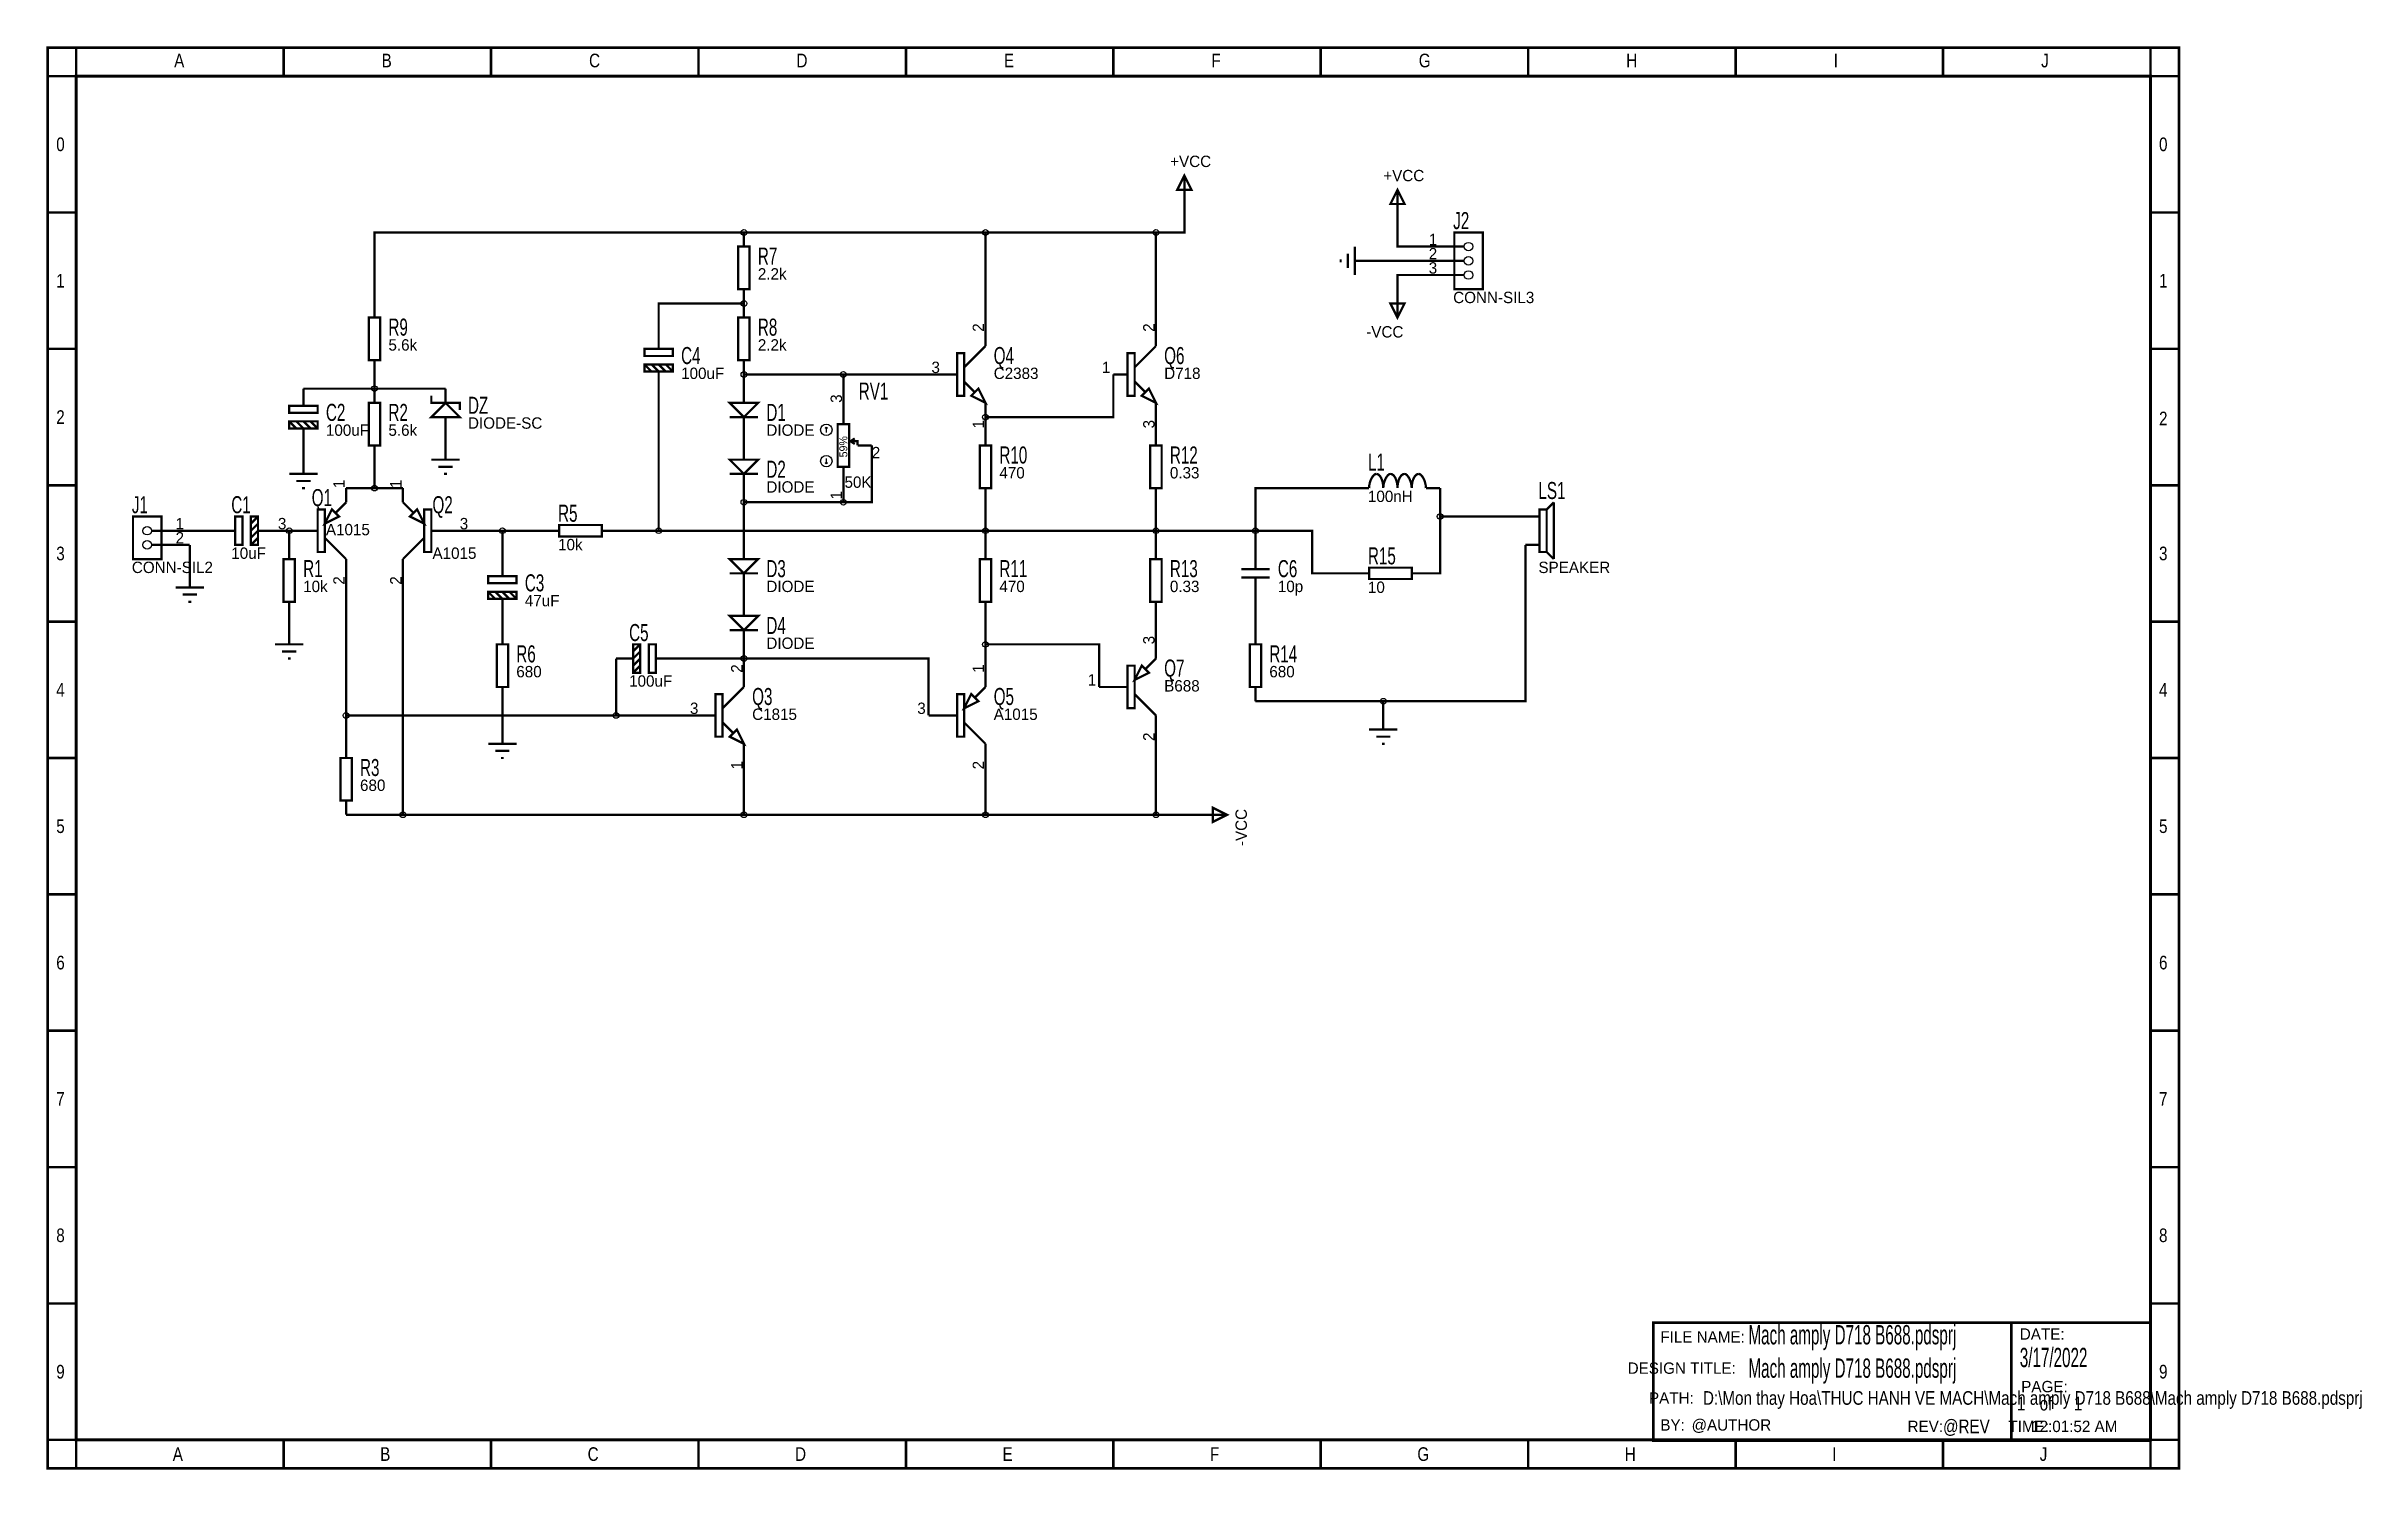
# Model space of a CAD drawing. Header units: inches. Extents: x -7.5 to 8.8, y -5 to 5.
import ezdxf

# ---------------------------------------------------------------- set-up
doc = ezdxf.new("R2010")
doc.units = ezdxf.units.IN
doc.layers.get('0').update_dxf_attribs({"linetype": 'CONTINUOUS'})
doc.layers.add('1', color=1, linetype='CONTINUOUS')

msp = doc.modelspace()

# ---------------------------------------------------------------- linework, layer by layer
for points, const_width in [([(-7.5, -5), (7.5, -5), (7.5, 5), (-7.5, 5), (-7.5, -5)], 0.02), ([(-7.3, 4.8), (-7.3, 5)], 0.018), ([(-5.84, 4.8), (-5.84, 5)], 0.018), ([(-5.84, 4.8), (-5.84, 5)], 0.018), ([(-4.38, 4.8), (-4.38, 5)], 0.018), ([(-4.38, 4.8), (-4.38, 5)], 0.018), ([(-2.92, 4.8), (-2.92, 5)], 0.018), ([(-2.92, 4.8), (-2.92, 5)], 0.018), ([(-1.46, 4.8), (-1.46, 5)], 0.018), ([(-1.46, 4.8), (-1.46, 5)], 0.018), ([(0, 4.8), (0, 5)], 0.018), ([(0, 4.8), (0, 5)], 0.018), ([(1.46, 4.8), (1.46, 5)], 0.018), ([(1.46, 4.8), (1.46, 5)], 0.018), ([(2.92, 4.8), (2.92, 5)], 0.018), ([(2.92, 4.8), (2.92, 5)], 0.018), ([(4.38, 4.8), (4.38, 5)], 0.018), ([(4.38, 4.8), (4.38, 5)], 0.018), ([(5.84, 4.8), (5.84, 5)], 0.018), ([(5.84, 4.8), (5.84, 5)], 0.018), ([(7.3, 4.8), (7.3, 5)], 0.018), ([(-7.3, 4.8), (-7.5, 4.8)], 0.018), ([(-7.3, -4.8), (7.3, -4.8), (7.3, 4.8), (-7.3, 4.8), (-7.3, -4.8)], 0.02), ([(7.5, 4.8), (7.3, 4.8)], 0.018), ([(0.45, 4), (0.5, 4.1), (0.55, 4), (0.45, 4)], 0.016), ([(0.5, 3.9), (0.5, 4.1)], 0.016), ([(1.95, 3.9), (2, 4), (2.05, 3.9), (1.95, 3.9)], 0.016), ([(2, 3.8), (2, 4)], 0.016), ([(-7.3, 3.84), (-7.5, 3.84)], 0.018), ([(-7.3, 3.84), (-7.5, 3.84)], 0.018), ([(0.5, 3.9), (0.5, 3.7), (0.3, 3.7)], 0.016), ([(2.2, 3.6), (2, 3.6), (2, 3.8)], 0.016), ([(7.5, 3.84), (7.3, 3.84)], 0.018), ([(7.5, 3.84), (7.3, 3.84)], 0.018), ([(-5.2, 3.2), (-5.2, 3.7), (-2.6, 3.7), (-2.6, 3.7)], 0.016), ([(-2.64, 3.3), (-2.56, 3.3), (-2.56, 3.6), (-2.64, 3.6), (-2.64, 3.3)], 0.016), ([(-2.6, 3.7), (-0.9, 3.7)], 0.016), ([(-2.6, 3.7), (-2.6, 3.6)], 0.016), ([(-0.9, 3), (-0.9, 3.7)], 0.016), ([(-0.9, 3.7), (0.3, 3.7)], 0.016), ([(0.3, 3), (0.3, 3.7)], 0.016), ([(1.7, 3.6), (1.7, 3.4)], 0.016), ([(2.2, 3.6), (2.4, 3.6)], 0.016), ([(2.4, 3.3), (2.6, 3.3), (2.6, 3.7), (2.4, 3.7), (2.4, 3.3)], 0.016), ([(2.47, 3.6), (2.4, 3.6)], 0.016), ([(1.6, 3.51), (1.6, 3.49)], 0.016), ([(1.65, 3.55), (1.65, 3.45)], 0.016), ([(1.8, 3.5), (1.7, 3.5)], 0.016), ([(2.2, 3.5), (1.8, 3.5)], 0.016), ([(2.2, 3.5), (2.4, 3.5)], 0.016), ([(2.47, 3.5), (2.4, 3.5)], 0.016), ([(-2.6, 3.2), (-2.6, 3.3)], 0.016), ([(2.2, 3.4), (2, 3.4), (2, 3.3)], 0.016), ([(2, 3.3), (2, 3.1)], 0.016), ([(2.2, 3.4), (2.4, 3.4)], 0.016), ([(2.47, 3.4), (2.4, 3.4)], 0.016), ([(-5.24, 2.8), (-5.16, 2.8), (-5.16, 3.1), (-5.24, 3.1), (-5.24, 2.8)], 0.016), ([(-5.2, 3.2), (-5.2, 3.1)], 0.016), ([(-3.2, 3), (-3.2, 3.2), (-2.6, 3.2)], 0.016), ([(-2.64, 2.8), (-2.56, 2.8), (-2.56, 3.1), (-2.64, 3.1), (-2.64, 2.8)], 0.016), ([(-2.6, 3.2), (-2.6, 3.2), (-2.6, 3.2)], 0.016), ([(-2.6, 3.2), (-2.6, 3.1)], 0.016), ([(2.05, 3.2), (2, 3.1), (1.95, 3.2), (2.05, 3.2)], 0.016), ([(-3.2, 3), (-3.2, 2.9)], 0.016), ([(-0.9, 3), (-0.9, 2.9)], 0.016), ([(0.3, 3), (0.3, 2.9)], 0.016), ([(-7.3, 2.88), (-7.5, 2.88)], 0.018), ([(-7.3, 2.88), (-7.5, 2.88)], 0.018), ([(-5.2, 2.7), (-5.2, 2.8)], 0.016), ([(-3.3, 2.83), (-3.1, 2.83), (-3.1, 2.88), (-3.3, 2.88), (-3.3, 2.83)], 0.016), ([(-3.3, 2.72), (-3.1, 2.72), (-3.1, 2.77), (-3.3, 2.77), (-3.3, 2.72)], 0.016), ([(-3.3, 2.77), (-3.25, 2.72)], 0.016), ([(-3.25, 2.77), (-3.2, 2.72)], 0.016), ([(-3.2, 2.88), (-3.2, 2.9)], 0.016), ([(-3.2, 2.77), (-3.15, 2.72)], 0.016), ([(-3.15, 2.77), (-3.1, 2.72)], 0.016), ([(-2.6, 2.7), (-2.6, 2.8)], 0.016), ([(-1.1, 2.55), (-1.05, 2.55), (-1.05, 2.85), (-1.1, 2.85), (-1.1, 2.55)], 0.016), ([(-1.05, 2.75), (-0.9, 2.9)], 0.016), ([(0.1, 2.55), (0.15, 2.55), (0.15, 2.85), (0.1, 2.85), (0.1, 2.55)], 0.016), ([(0.15, 2.75), (0.3, 2.9)], 0.016), ([(7.5, 2.88), (7.3, 2.88)], 0.018), ([(7.5, 2.88), (7.3, 2.88)], 0.018), ([(-5.7, 2.6), (-5.2, 2.6), (-5.2, 2.6)], 0.016), ([(-5.7, 2.6), (-5.7, 2.5)], 0.016), ([(-4.7, 2.6), (-5.2, 2.6), (-5.2, 2.7)], 0.016), ([(-5.2, 2.6), (-5.2, 2.5)], 0.016), ([(-4.7, 2.6), (-4.7, 2.5)], 0.016), ([(-3.2, 2.72), (-3.2, 2.7)], 0.016), ([(-3.2, 2.6), (-3.2, 2.7)], 0.016), ([(-3.2, 2.6), (-3.2, 1.6)], 0.016), ([(-2.6, 2.6), (-2.6, 2.7), (-2.6, 2.7)], 0.016), ([(-2.6, 2.7), (-1.9, 2.7)], 0.016), ([(-2.6, 2.6), (-2.6, 2.5)], 0.016), ([(-1.9, 2.5), (-1.9, 2.7)], 0.016), ([(-1.2, 2.7), (-1.9, 2.7)], 0.016), ([(-1.2, 2.7), (-1.1, 2.7)], 0.016), ([(-1.05, 2.65), (-0.98, 2.58)], 0.016), ([(-0.9, 2.5), (-1, 2.55), (-0.95, 2.6), (-0.9, 2.5)], 0.016), ([(0, 2.7), (0, 2.4), (-0.9, 2.4)], 0.016), ([(0, 2.7), (0.1, 2.7)], 0.016), ([(0.15, 2.65), (0.22, 2.58)], 0.016), ([(0.3, 2.5), (0.2, 2.55), (0.25, 2.6), (0.3, 2.5)], 0.016), ([(-5.8, 2.43), (-5.6, 2.43), (-5.6, 2.48), (-5.8, 2.48), (-5.8, 2.43)], 0.016), ([(-5.7, 2.48), (-5.7, 2.5)], 0.016), ([(-5.24, 2.2), (-5.16, 2.2), (-5.16, 2.5), (-5.24, 2.5), (-5.24, 2.2)], 0.016), ([(-4.8, 2.55), (-4.8, 2.5), (-4.6, 2.5), (-4.6, 2.45)], 0.016), ([(-4.8, 2.4), (-4.6, 2.4), (-4.7, 2.5), (-4.8, 2.4)], 0.016), ([(-2.5, 2.5), (-2.7, 2.5), (-2.6, 2.4), (-2.5, 2.5)], 0.016), ([(-1.9, 2.5), (-1.9, 2.4)], 0.016), ([(-0.9, 2.4), (-0.9, 2.5)], 0.016), ([(0.3, 2.4), (0.3, 2.5)], 0.016), ([(-5.8, 2.32), (-5.6, 2.32), (-5.6, 2.37), (-5.8, 2.37), (-5.8, 2.32)], 0.016), ([(-5.8, 2.37), (-5.75, 2.32)], 0.016), ([(-5.75, 2.37), (-5.7, 2.32)], 0.016), ([(-5.7, 2.37), (-5.65, 2.32)], 0.016), ([(-5.7, 2.32), (-5.7, 2.3)], 0.016), ([(-5.7, 2.2), (-5.7, 2.3)], 0.016), ([(-5.65, 2.37), (-5.6, 2.32)], 0.016), ([(-4.7, 2.3), (-4.7, 2.4)], 0.016), ([(-4.7, 2.3), (-4.7, 2.2)], 0.016), ([(-2.5, 2.4), (-2.7, 2.4)], 0.016), ([(-2.6, 2.3), (-2.6, 2.4)], 0.016), ([(-2.6, 2.3), (-2.6, 2.2)], 0.016), ([(-2.02, 2.33), (-2.03, 2.32)], 0.008), ([(-2.02, 2.33), (-2.01, 2.32)], 0.008), ([(-2.02, 2.33), (-2.02, 2.29)], 0.008), ([(-1.94, 2.05), (-1.86, 2.05), (-1.86, 2.35), (-1.94, 2.35), (-1.94, 2.05)], 0.016), ([(-1.9, 2.4), (-1.9, 2.35)], 0.016), ([(-0.9, 2.3), (-0.9, 2.4), (-0.9, 2.4)], 0.016), ([(-0.9, 2.3), (-0.9, 2.2)], 0.016), ([(0.3, 2.4), (0.3, 2.3)], 0.016), ([(0.3, 2.3), (0.3, 2.2)], 0.016), ([(-5.7, 2.2), (-5.7, 2.1)], 0.016), ([(-5.2, 2.1), (-5.2, 2.2)], 0.016), ([(-4.7, 2.2), (-4.7, 2.1)], 0.016), ([(-2.6, 2.2), (-2.6, 2.1)], 0.016), ([(-1.7, 2.2), (-1.7, 1.8), (-1.9, 1.8)], 0.016), ([(-1.85, 2.23), (-1.82, 2.25)], 0.016), ([(-1.85, 2.23), (-1.82, 2.21)], 0.016), ([(-1.85, 2.23), (-1.8, 2.23), (-1.8, 2.2)], 0.016), ([(-1.7, 2.2), (-1.8, 2.2)], 0.016), ([(-0.94, 1.9), (-0.86, 1.9), (-0.86, 2.2), (-0.94, 2.2), (-0.94, 1.9)], 0.016), ([(0.26, 1.9), (0.34, 1.9), (0.34, 2.2), (0.26, 2.2), (0.26, 1.9)], 0.016), ([(-5.8, 2), (-5.6, 2)], 0.016), ([(-5.75, 1.95), (-5.65, 1.95)], 0.016), ([(-5.7, 2.1), (-5.7, 2)], 0.016), ([(-5.2, 2.1), (-5.2, 1.9)], 0.016), ([(-4.8, 2.1), (-4.6, 2.1)], 0.016), ([(-4.75, 2.05), (-4.65, 2.05)], 0.016), ([(-4.71, 2), (-4.69, 2)], 0.016), ([(-2.5, 2.1), (-2.7, 2.1), (-2.6, 2), (-2.5, 2.1)], 0.016), ([(-2.5, 2), (-2.7, 2)], 0.016), ([(-2.6, 1.9), (-2.6, 2)], 0.016), ([(-2.02, 2.07), (-2.03, 2.08)], 0.008), ([(-2.02, 2.07), (-2.02, 2.11)], 0.008), ([(-2.02, 2.07), (-2.01, 2.08)], 0.008), ([(-1.9, 2.05), (-1.9, 2)], 0.016), ([(-1.9, 1.9), (-1.9, 2)], 0.016), ([(1.8, 1.9), (1.801328, 1.918652), (1.805, 1.936719), (1.810547, 1.953613), (1.8175, 1.96875), (1.825391, 1.981543), (1.83375, 1.991406), (1.842109, 1.997754), (1.85, 2)], 0.016), ([(1.9, 1.9), (1.899082, 1.918652), (1.896406, 1.936719), (1.89209, 1.953613), (1.88625, 1.96875), (1.879004, 1.981543), (1.870469, 1.991406), (1.860762, 1.997754), (1.85, 2)], 0.016), ([(1.9, 1.9), (1.901328, 1.918652), (1.905, 1.936719), (1.910547, 1.953613), (1.9175, 1.96875), (1.925391, 1.981543), (1.93375, 1.991406), (1.942109, 1.997754), (1.95, 2)], 0.016), ([(2, 1.9), (1.999082, 1.918652), (1.996406, 1.936719), (1.99209, 1.953613), (1.98625, 1.96875), (1.979004, 1.981543), (1.970469, 1.991406), (1.960762, 1.997754), (1.95, 2)], 0.016), ([(2, 1.9), (2.000918, 1.918652), (2.003594, 1.936719), (2.00791, 1.953613), (2.01375, 1.96875), (2.020996, 1.981543), (2.029531, 1.991406), (2.039238, 1.997754), (2.05, 2)], 0.016), ([(2.1, 1.9), (2.098672, 1.918652), (2.095, 1.936719), (2.089453, 1.953613), (2.0825, 1.96875), (2.07461, 1.981543), (2.06625, 1.991406), (2.057891, 1.997754), (2.05, 2)], 0.016), ([(2.1, 1.9), (2.100918, 1.918652), (2.103594, 1.936719), (2.10791, 1.953613), (2.11375, 1.96875), (2.120996, 1.981543), (2.129531, 1.991406), (2.139238, 1.997754), (2.15, 2)], 0.016), ([(2.2, 1.9), (2.198672, 1.918652), (2.195, 1.936719), (2.189453, 1.953613), (2.1825, 1.96875), (2.174609, 1.981543), (2.16625, 1.991406), (2.157891, 1.997754), (2.15, 2)], 0.016), ([(-7.3, 1.92), (-7.5, 1.92)], 0.018), ([(-7.3, 1.92), (-7.5, 1.92)], 0.018), ([(-5.71, 1.9), (-5.69, 1.9)], 0.016), ([(-5.4, 1.8), (-5.47, 1.73)], 0.016), ([(-5.4, 1.9), (-5.2, 1.9)], 0.016), ([(-5.4, 1.9), (-5.4, 1.8)], 0.016), ([(-5, 1.9), (-5.2, 1.9)], 0.016), ([(-5, 1.9), (-5, 1.8)], 0.016), ([(-5, 1.8), (-4.93, 1.73)], 0.016), ([(-2.6, 1.9), (-2.6, 1.8)], 0.016), ([(-1.9, 1.8), (-2.6, 1.8)], 0.016), ([(-2.6, 1.5), (-2.6, 1.8)], 0.016), ([(-1.9, 1.9), (-1.9, 1.8)], 0.016), ([(-0.9, 1.8), (-0.9, 1.9)], 0.016), ([(-0.9, 1.8), (-0.9, 1.6)], 0.016), ([(0.3, 1.8), (0.3, 1.9)], 0.016), ([(0.3, 1.8), (0.3, 1.6)], 0.016), ([(1.7, 1.9), (1, 1.9), (1, 1.6), (1.4, 1.6), (1.4, 1.3), (1.7, 1.3)], 0.016), ([(1.7, 1.9), (1.8, 1.9)], 0.016), ([(2.3, 1.9), (2.2, 1.9)], 0.016), ([(2.3, 1.9), (2.3, 1.7)], 0.016), ([(3.05, 1.75), (3.1, 1.8)], 0.016), ([(3.1, 1.8), (3.1, 1.4)], 0.016), ([(7.5, 1.92), (7.3, 1.92)], 0.018), ([(7.5, 1.92), (7.3, 1.92)], 0.018), ([(-6.9, 1.4), (-6.7, 1.4), (-6.7, 1.7), (-6.9, 1.7), (-6.9, 1.4)], 0.016), ([(-6.18, 1.5), (-6.13, 1.5), (-6.13, 1.7), (-6.18, 1.7), (-6.18, 1.5)], 0.016), ([(-6.07, 1.5), (-6.02, 1.5), (-6.02, 1.7), (-6.07, 1.7), (-6.07, 1.5)], 0.016), ([(-6.07, 1.65), (-6.02, 1.7)], 0.016), ([(-6.07, 1.6), (-6.02, 1.65)], 0.016), ([(-5.6, 1.45), (-5.55, 1.45), (-5.55, 1.75), (-5.6, 1.75), (-5.6, 1.45)], 0.016), ([(-5.55, 1.65), (-5.5, 1.75), (-5.45, 1.7), (-5.55, 1.65)], 0.016), ([(-4.85, 1.65), (-4.9, 1.75), (-4.95, 1.7), (-4.85, 1.65)], 0.016), ([(-4.85, 1.45), (-4.8, 1.45), (-4.8, 1.75), (-4.85, 1.75), (-4.85, 1.45)], 0.016), ([(-3.9, 1.56), (-3.6, 1.56), (-3.6, 1.64), (-3.9, 1.64), (-3.9, 1.56)], 0.016), ([(2.2, 1.3), (2.3, 1.3), (2.3, 1.7)], 0.016), ([(2.9, 1.7), (2.3, 1.7)], 0.016), ([(2.9, 1.7), (3, 1.7)], 0.016), ([(3, 1.45), (3.05, 1.45), (3.05, 1.75), (3, 1.75), (3, 1.45)], 0.016), ([(-6.77, 1.6), (-6.7, 1.6)], 0.016), ([(-6.77, 1.5), (-6.7, 1.5)], 0.016), ([(-6.5, 1.6), (-6.7, 1.6)], 0.016), ([(-6.5, 1.5), (-6.7, 1.5)], 0.016), ([(-6.5, 1.6), (-6.3, 1.6)], 0.016), ([(-6.5, 1.5), (-6.5, 1.3)], 0.016), ([(-6.3, 1.6), (-6.2, 1.6)], 0.016), ([(-6.18, 1.6), (-6.2, 1.6)], 0.016), ([(-6.07, 1.55), (-6.02, 1.6)], 0.016), ([(-6.07, 1.5), (-6.02, 1.55)], 0.016), ([(-6.02, 1.6), (-6, 1.6)], 0.016), ([(-5.9, 1.6), (-6, 1.6)], 0.016), ([(-5.9, 1.6), (-5.8, 1.6), (-5.8, 1.6)], 0.016), ([(-5.8, 1.5), (-5.8, 1.6)], 0.016), ([(-5.8, 1.6), (-5.7, 1.6)], 0.016), ([(-5.8, 1.5), (-5.8, 1.4)], 0.016), ([(-5.6, 1.6), (-5.7, 1.6)], 0.016), ([(-5.55, 1.55), (-5.4, 1.4)], 0.016), ([(-4.85, 1.55), (-5, 1.4)], 0.016), ([(-4.8, 1.6), (-4.7, 1.6)], 0.016), ([(-4.6, 1.6), (-4.7, 1.6)], 0.016), ([(-4.6, 1.6), (-4.3, 1.6)], 0.016), ([(-4, 1.6), (-4.3, 1.6)], 0.016), ([(-4.3, 1.4), (-4.3, 1.6)], 0.016), ([(-4, 1.6), (-3.9, 1.6)], 0.016), ([(-3.5, 1.6), (-3.6, 1.6)], 0.016), ([(-3.5, 1.6), (-3.2, 1.6)], 0.016), ([(-3.2, 1.6), (-0.9, 1.6)], 0.016), ([(-2.6, 1.5), (-2.6, 1.4)], 0.016), ([(-0.9, 1.5), (-0.9, 1.6)], 0.016), ([(-0.9, 1.6), (0.3, 1.6)], 0.016), ([(-0.9, 1.5), (-0.9, 1.4)], 0.016), ([(0.3, 1.5), (0.3, 1.6)], 0.016), ([(0.3, 1.6), (1, 1.6)], 0.016), ([(0.3, 1.5), (0.3, 1.4)], 0.016), ([(1, 1.5), (1, 1.6)], 0.016), ([(1, 1.5), (1, 1.4)], 0.016), ([(2.9, 1.5), (2.9, 0.4), (1.9, 0.4)], 0.016), ([(2.9, 1.5), (3, 1.5)], 0.016), ([(-6.5, 1.3), (-6.5, 1.2)], 0.016), ([(-5.84, 1.1), (-5.76, 1.1), (-5.76, 1.4), (-5.84, 1.4), (-5.84, 1.1)], 0.016), ([(-5.4, 1.3), (-5.4, 1.4)], 0.016), ([(-5.4, 1.3), (-5.4, 0.3)], 0.016), ([(-5, 1.3), (-5, 1.4)], 0.016), ([(-5, 1.3), (-5, -0.4)], 0.016), ([(-4.3, 1.4), (-4.3, 1.3)], 0.016), ([(-4.3, 1.28), (-4.3, 1.3)], 0.016), ([(-2.5, 1.4), (-2.7, 1.4), (-2.6, 1.3), (-2.5, 1.4)], 0.016), ([(-2.5, 1.3), (-2.7, 1.3)], 0.016), ([(-2.6, 1.2), (-2.6, 1.3)], 0.016), ([(-0.94, 1.1), (-0.86, 1.1), (-0.86, 1.4), (-0.94, 1.4), (-0.94, 1.1)], 0.016), ([(0.26, 1.1), (0.34, 1.1), (0.34, 1.4), (0.26, 1.4), (0.26, 1.1)], 0.016), ([(1.1, 1.33), (0.9, 1.33)], 0.016), ([(1, 1.33), (1, 1.4)], 0.016), ([(1.7, 1.3), (1.8, 1.3)], 0.016), ([(1.8, 1.26), (2.1, 1.26), (2.1, 1.34), (1.8, 1.34), (1.8, 1.26)], 0.016), ([(2.2, 1.3), (2.1, 1.3)], 0.016), ([(3.05, 1.45), (3.1, 1.4)], 0.016), ([(-6.6, 1.2), (-6.4, 1.2)], 0.016), ([(-6.55, 1.15), (-6.45, 1.15)], 0.016), ([(-4.4, 1.23), (-4.2, 1.23), (-4.2, 1.28), (-4.4, 1.28), (-4.4, 1.23)], 0.016), ([(-4.4, 1.12), (-4.2, 1.12), (-4.2, 1.17), (-4.4, 1.17), (-4.4, 1.12)], 0.016), ([(-4.4, 1.17), (-4.35, 1.12)], 0.016), ([(-4.35, 1.17), (-4.3, 1.12)], 0.016), ([(-4.3, 1.17), (-4.25, 1.12)], 0.016), ([(-4.25, 1.17), (-4.2, 1.12)], 0.016), ([(-2.6, 1.2), (-2.6, 1.1)], 0.016), ([(1.1, 1.27), (0.9, 1.27)], 0.016), ([(1, 1.27), (1, 1.2)], 0.016), ([(1, 1.1), (1, 1.2)], 0.016), ([(-6.51, 1.1), (-6.49, 1.1)], 0.016), ([(-5.8, 1), (-5.8, 1.1)], 0.016), ([(-5.8, 1), (-5.8, 0.9)], 0.016), ([(-4.3, 1.12), (-4.3, 1.1)], 0.016), ([(-4.3, 1), (-4.3, 1.1)], 0.016), ([(-4.3, 1), (-4.3, 0.9)], 0.016), ([(-2.5, 1), (-2.7, 1), (-2.6, 0.9), (-2.5, 1)], 0.016), ([(-2.6, 1.1), (-2.6, 1)], 0.016), ([(-0.9, 1), (-0.9, 1.1)], 0.016), ([(-0.9, 1), (-0.9, 0.8)], 0.016), ([(0.3, 1), (0.3, 1.1)], 0.016), ([(0.3, 1), (0.3, 0.8)], 0.016), ([(1, 1.1), (1, 0.9)], 0.016), ([(-7.3, 0.96), (-7.5, 0.96)], 0.018), ([(-7.3, 0.96), (-7.5, 0.96)], 0.018), ([(-5.8, 0.9), (-5.8, 0.8)], 0.016), ([(-4.3, 0.9), (-4.3, 0.8)], 0.016), ([(-2.5, 0.9), (-2.7, 0.9)], 0.016), ([(-2.6, 0.8), (-2.6, 0.9)], 0.016), ([(1, 0.9), (1, 0.8)], 0.016), ([(7.5, 0.96), (7.3, 0.96)], 0.018), ([(7.5, 0.96), (7.3, 0.96)], 0.018), ([(-5.9, 0.8), (-5.7, 0.8)], 0.016), ([(-5.85, 0.75), (-5.75, 0.75)], 0.016), ([(-5.81, 0.7), (-5.79, 0.7)], 0.016), ([(-4.34, 0.5), (-4.26, 0.5), (-4.26, 0.8), (-4.34, 0.8), (-4.34, 0.5)], 0.016), ([(-3.5, 0.7), (-3.5, 0.3)], 0.016), ([(-3.5, 0.7), (-3.4, 0.7)], 0.016), ([(-3.38, 0.7), (-3.4, 0.7)], 0.016), ([(-3.38, 0.6), (-3.33, 0.6), (-3.33, 0.8), (-3.38, 0.8), (-3.38, 0.6)], 0.016), ([(-3.33, 0.8), (-3.38, 0.75)], 0.016), ([(-3.33, 0.75), (-3.38, 0.7)], 0.016), ([(-3.33, 0.7), (-3.38, 0.65)], 0.016), ([(-3.33, 0.65), (-3.38, 0.6)], 0.016), ([(-3.27, 0.6), (-3.22, 0.6), (-3.22, 0.8), (-3.27, 0.8), (-3.27, 0.6)], 0.016), ([(-3.22, 0.7), (-3.2, 0.7)], 0.016), ([(-3.1, 0.7), (-3.2, 0.7)], 0.016), ([(-3.1, 0.7), (-2.6, 0.7)], 0.016), ([(-2.6, 0.8), (-2.6, 0.7)], 0.016), ([(-2.6, 0.6), (-2.6, 0.7)], 0.016), ([(-2.6, 0.7), (-1.3, 0.7), (-1.3, 0.3)], 0.016), ([(-0.9, 0.6), (-0.9, 0.8)], 0.016), ([(-0.1, 0.5), (-0.1, 0.8), (-0.9, 0.8)], 0.016), ([(0.1, 0.35), (0.15, 0.35), (0.15, 0.65), (0.1, 0.65), (0.1, 0.35)], 0.016), ([(0.15, 0.55), (0.2, 0.65), (0.25, 0.6), (0.15, 0.55)], 0.016), ([(0.3, 0.7), (0.23, 0.63)], 0.016), ([(0.3, 0.8), (0.3, 0.7)], 0.016), ([(0.96, 0.5), (1.04, 0.5), (1.04, 0.8), (0.96, 0.8), (0.96, 0.5)], 0.016), ([(-4.3, 0.4), (-4.3, 0.5)], 0.016), ([(-2.75, 0.35), (-2.6, 0.5)], 0.016), ([(-2.6, 0.6), (-2.6, 0.5)], 0.016), ([(-0.9, 0.5), (-0.97, 0.43)], 0.016), ([(-0.9, 0.6), (-0.9, 0.5)], 0.016), ([(-0.1, 0.5), (0, 0.5)], 0.016), ([(0.1, 0.5), (0, 0.5)], 0.016), ([(1, 0.4), (1, 0.5)], 0.016), ([(-4.3, 0.4), (-4.3, 0.2)], 0.016), ([(-2.8, 0.15), (-2.75, 0.15), (-2.75, 0.45), (-2.8, 0.45), (-2.8, 0.15)], 0.016), ([(-1.1, 0.15), (-1.05, 0.15), (-1.05, 0.45), (-1.1, 0.45), (-1.1, 0.15)], 0.016), ([(-1.05, 0.35), (-1, 0.45), (-0.95, 0.4), (-1.05, 0.35)], 0.016), ([(0.15, 0.45), (0.3, 0.3)], 0.016), ([(1, 0.4), (1.9, 0.4)], 0.016), ([(1.9, 0.3), (1.9, 0.4)], 0.016), ([(-5.4, 0.1), (-5.4, 0.3)], 0.016), ([(-5.4, 0.3), (-3.5, 0.3)], 0.016), ([(-4.3, 0.2), (-4.3, 0.1)], 0.016), ([(-2.9, 0.3), (-3.5, 0.3)], 0.016), ([(-2.9, 0.3), (-2.8, 0.3)], 0.016), ([(-2.75, 0.25), (-2.68, 0.18)], 0.016), ([(-2.6, 0.1), (-2.7, 0.15), (-2.65, 0.2), (-2.6, 0.1)], 0.016), ([(-1.3, 0.3), (-1.2, 0.3)], 0.016), ([(-1.1, 0.3), (-1.2, 0.3)], 0.016), ([(-1.05, 0.25), (-0.9, 0.1)], 0.016), ([(0.3, 0.2), (0.3, 0.3)], 0.016), ([(0.3, 0.2), (0.3, -0.4)], 0.016), ([(1.8, 0.2), (2, 0.2)], 0.016), ([(1.9, 0.3), (1.9, 0.2)], 0.016), ([(-7.3, 0), (-7.5, 0)], 0.018), ([(-7.3, 0), (-7.5, 0)], 0.018), ([(-5.44, -0.3), (-5.36, -0.3), (-5.36, 0), (-5.44, 0), (-5.44, -0.3)], 0.016), ([(-5.4, 0.1), (-5.4, 0)], 0.016), ([(-4.4, 0.1), (-4.2, 0.1)], 0.016), ([(-4.35, 0.05), (-4.25, 0.05)], 0.016), ([(-4.31, 0), (-4.29, 0)], 0.016), ([(-2.6, 0), (-2.6, 0.1)], 0.016), ([(-2.6, 0), (-2.6, -0.4)], 0.016), ([(-0.9, 0), (-0.9, 0.1)], 0.016), ([(-0.9, 0), (-0.9, -0.4)], 0.016), ([(1.85, 0.15), (1.95, 0.15)], 0.016), ([(1.89, 0.1), (1.91, 0.1)], 0.016), ([(7.5, 0), (7.3, 0)], 0.018), ([(7.5, 0), (7.3, 0)], 0.018), ([(-5.4, -0.4), (-5.4, -0.3)], 0.016), ([(-5.4, -0.4), (-5, -0.4)], 0.016), ([(-5, -0.4), (-2.6, -0.4)], 0.016), ([(-2.6, -0.4), (-0.9, -0.4)], 0.016), ([(-0.9, -0.4), (0.3, -0.4)], 0.016), ([(0.6, -0.4), (0.3, -0.4)], 0.016), ([(0.6, -0.4), (0.8, -0.4)], 0.016), ([(0.7, -0.35), (0.8, -0.4), (0.7, -0.45), (0.7, -0.35)], 0.016), ([(-7.3, -0.96), (-7.5, -0.96)], 0.018), ([(-7.3, -0.96), (-7.5, -0.96)], 0.018), ([(7.5, -0.96), (7.3, -0.96)], 0.018), ([(7.5, -0.96), (7.3, -0.96)], 0.018), ([(-7.3, -1.92), (-7.5, -1.92)], 0.018), ([(-7.3, -1.92), (-7.5, -1.92)], 0.018), ([(7.5, -1.92), (7.3, -1.92)], 0.018), ([(7.5, -1.92), (7.3, -1.92)], 0.018), ([(-7.3, -2.88), (-7.5, -2.88)], 0.018), ([(-7.3, -2.88), (-7.5, -2.88)], 0.018), ([(7.5, -2.88), (7.3, -2.88)], 0.018), ([(7.5, -2.88), (7.3, -2.88)], 0.018), ([(-7.3, -3.84), (-7.5, -3.84)], 0.018), ([(-7.3, -3.84), (-7.5, -3.84)], 0.018), ([(7.5, -3.84), (7.3, -3.84)], 0.018), ([(7.5, -3.84), (7.3, -3.84)], 0.018), ([(3.8, -4.805), (7.3, -4.805), (7.3, -3.975), (3.8, -3.975), (3.8, -4.805)], 0.018), ([(6.32, -3.975), (6.32, -4.805)], 0.018), ([(-7.3, -4.8), (-7.5, -4.8)], 0.018), ([(-7.3, -4.8), (-7.3, -5)], 0.018), ([(-5.84, -5), (-5.84, -4.8)], 0.018), ([(-5.84, -5), (-5.84, -4.8)], 0.018), ([(-4.38, -5), (-4.38, -4.8)], 0.018), ([(-4.38, -5), (-4.38, -4.8)], 0.018), ([(-2.92, -5), (-2.92, -4.8)], 0.018), ([(-2.92, -5), (-2.92, -4.8)], 0.018), ([(-1.46, -5), (-1.46, -4.8)], 0.018), ([(-1.46, -5), (-1.46, -4.8)], 0.018), ([(0, -5), (0, -4.8)], 0.018), ([(0, -5), (0, -4.8)], 0.018), ([(1.46, -5), (1.46, -4.8)], 0.018), ([(1.46, -5), (1.46, -4.8)], 0.018), ([(2.92, -5), (2.92, -4.8)], 0.018), ([(2.92, -5), (2.92, -4.8)], 0.018), ([(4.38, -5), (4.38, -4.8)], 0.018), ([(4.38, -5), (4.38, -4.8)], 0.018), ([(5.84, -5), (5.84, -4.8)], 0.018), ([(5.84, -5), (5.84, -4.8)], 0.018), ([(7.3, -5), (7.3, -4.8)], 0.018), ([(7.5, -4.8), (7.3, -4.8)], 0.018)]:
    msp.add_lwpolyline(points, dxfattribs=dict(const_width=const_width))
for points in [[(-7.3, 4.9), (-7.3, 4.81)], [(-5.84, 4.9), (-5.84, 4.81)], [(-4.38, 4.9), (-4.38, 4.81)], [(-2.92, 4.9), (-2.92, 4.81)], [(-1.46, 4.9), (-1.46, 4.81)], [(0, 4.9), (0, 4.81)], [(1.46, 4.9), (1.46, 4.81)], [(2.92, 4.9), (2.92, 4.81)], [(4.38, 4.9), (4.38, 4.81)], [(5.84, 4.9), (5.84, 4.81)], [(7.3, 4.9), (7.3, 4.81)], [(-7.4, 4.8), (-7.31, 4.8)], [(-7.4, 3.84), (-7.31, 3.84)], [(-7.4, 2.88), (-7.31, 2.88)], [(-7.4, 1.92), (-7.31, 1.92)], [(-7.4, 0.96), (-7.31, 0.96)], [(-7.4, 0), (-7.31, 0)], [(-7.4, -0.96), (-7.31, -0.96)], [(-7.4, -1.92), (-7.31, -1.92)], [(-7.4, -2.88), (-7.31, -2.88)], [(-7.4, -3.84), (-7.31, -3.84)], [(-7.4, -4.8), (-7.31, -4.8)]]:
    msp.add_lwpolyline(points)
for centre, radius in [((-2.6, 3.7), 0.02), ((-0.9, 3.7), 0.02), ((0.3, 3.7), 0.02), ((2.5, 3.6), 0.03), ((2.5, 3.5), 0.03), ((2.5, 3.4), 0.03), ((-2.6, 3.2), 0.02), ((-5.2, 2.6), 0.02), ((-2.6, 2.7), 0.02), ((-1.9, 2.7), 0.02), ((-2.02, 2.31), 0.04), ((-0.9, 2.4), 0.02), ((-2.02, 2.09), 0.04), ((-5.2, 1.9), 0.02), ((-2.6, 1.8), 0.02), ((-1.9, 1.8), 0.02), ((-6.8, 1.6), 0.03), ((2.3, 1.7), 0.02), ((-6.8, 1.5), 0.03), ((-5.8, 1.6), 0.02), ((-4.3, 1.6), 0.02), ((-3.2, 1.6), 0.02), ((-0.9, 1.6), 0.02), ((0.3, 1.6), 0.02), ((1, 1.6), 0.02), ((-0.9, 0.8), 0.02), ((-2.6, 0.7), 0.02), ((1.9, 0.4), 0.02), ((-5.4, 0.3), 0.02), ((-3.5, 0.3), 0.02), ((-5, -0.4), 0.02), ((-2.6, -0.4), 0.02), ((-0.9, -0.4), 0.02), ((0.3, -0.4), 0.02)]:
    msp.add_circle(centre, radius)

# ---------------------------------------------------------------- texts
for s, height, width, p in [('A', 0.096, 0.833333, (-6.61, 4.862)), ('B', 0.096, 0.833333, (-5.15, 4.862)), ('C', 0.096, 0.833333, (-3.69, 4.862)), ('D', 0.096, 0.833333, (-2.23, 4.862)), ('E', 0.096, 0.833333, (-0.77, 4.862)), ('F', 0.096, 0.833333, (0.69, 4.862)), ('G', 0.096, 0.833333, (2.15, 4.862)), ('H', 0.096, 0.833333, (3.61, 4.862)), ('I', 0.096, 0.833333, (5.07, 4.862)), ('J', 0.096, 0.833333, (6.53, 4.862)), ('0', 0.096, 0.833333, (-7.44, 4.272)), ('0', 0.096, 0.833333, (7.36, 4.272)), ('J2', 0.12, 0.666667, (2.392, 3.723)), ('R7', 0.12, 0.666667, (-2.502, 3.473)), ('1', 0.096, 0.833333, (-7.44, 3.312)), ('1', 0.096, 0.833333, (7.36, 3.312)), ('R9', 0.12, 0.666667, (-5.102, 2.973)), ('R8', 0.12, 0.666667, (-2.502, 2.973)), ('C4', 0.12, 0.666667, (-3.042, 2.773)), ('Q4', 0.12, 0.666667, (-0.842, 2.773)), ('Q6', 0.12, 0.666667, (0.358, 2.773)), ('RV1', 0.12, 0.666667, (-1.791996, 2.523)), ('2', 0.096, 0.833333, (-7.44, 2.352)), ('C2', 0.12, 0.666667, (-5.542, 2.373)), ('R2', 0.12, 0.666667, (-5.102, 2.373)), ('DZ', 0.12, 0.666667, (-4.542, 2.423)), ('D1', 0.12, 0.666667, (-2.442, 2.373)), ('2', 0.096, 0.833333, (7.36, 2.342)), ('R10', 0.12, 0.666667, (-0.802, 2.073)), ('R12', 0.12, 0.666667, (0.398, 2.073)), ('L1', 0.12, 0.666667, (1.792, 2.023)), ('D2', 0.12, 0.666667, (-2.442, 1.973)), ('J1', 0.12, 0.666667, (-6.908, 1.723)), ('C1', 0.12, 0.666667, (-6.208, 1.723)), ('Q1', 0.12, 0.666667, (-5.642, 1.773)), ('Q2', 0.12, 0.666667, (-4.791996, 1.723)), ('LS1', 0.12, 0.666667, (2.992, 1.823)), ('R5', 0.12, 0.666667, (-3.908, 1.663)), ('3', 0.096, 0.833333, (-7.44, 1.392)), ('R15', 0.12, 0.666667, (1.792, 1.363)), ('3', 0.096, 0.833333, (7.36, 1.392)), ('R1', 0.12, 0.666667, (-5.702, 1.273)), ('D3', 0.12, 0.666667, (-2.442, 1.273)), ('R11', 0.12, 0.666667, (-0.802, 1.273)), ('R13', 0.12, 0.666667, (0.398, 1.273)), ('C6', 0.12, 0.666667, (1.158, 1.273)), ('C3', 0.12, 0.666667, (-4.142, 1.173)), ('D4', 0.12, 0.666667, (-2.442, 0.873)), ('C5', 0.12, 0.666667, (-3.408, 0.823)), ('R6', 0.12, 0.666667, (-4.202, 0.673)), ('Q7', 0.12, 0.666667, (0.358, 0.573)), ('R14', 0.12, 0.666667, (1.098, 0.673)), ('4', 0.096, 0.833333, (-7.44, 0.432)), ('Q3', 0.12, 0.666667, (-2.542, 0.373)), ('Q5', 0.12, 0.666667, (-0.842, 0.373)), ('4', 0.096, 0.833333, (7.36, 0.432)), ('R3', 0.12, 0.666667, (-5.302, -0.127)), ('5', 0.096, 0.833333, (-7.44, -0.528)), ('5', 0.096, 0.833333, (7.36, -0.528)), ('6', 0.096, 0.833333, (-7.44, -1.488)), ('6', 0.096, 0.833333, (7.36, -1.488)), ('7', 0.096, 0.833333, (-7.44, -2.448)), ('7', 0.096, 0.833333, (7.36, -2.448)), ('8', 0.096, 0.833333, (-7.44, -3.408)), ('8', 0.096, 0.833333, (7.36, -3.408)), ('Mach amply D718 B688.pdsprj', 0.136, 0.588235, (4.47, -4.128)), ('Mach amply D718 B688.pdsprj', 0.136, 0.588235, (4.47, -4.363)), ('3/17/2022', 0.136, 0.588235, (6.38, -4.288)), ('9', 0.096, 0.833333, (-7.44, -4.368)), ('9', 0.096, 0.833333, (7.36, -4.368)), ('D:\\Mon thay Hoa\\THUC HANH VE MACH\\Mach amply D718 B688\\Mach amply D718 B688.pdsprj', 0.096, 0.833333, (4.15, -4.553)), ('1', 0.096, 0.833333, (6.36, -4.593)), ('of', 0.096, 0.833333, (6.52, -4.593)), ('1', 0.096, 0.833333, (6.76, -4.593)), ('@REV', 0.096, 0.833333, (5.84, -4.753)), ('A', 0.096, 0.833333, (-6.62, -4.948)), ('B', 0.096, 0.833333, (-5.16, -4.948)), ('C', 0.096, 0.833333, (-3.7, -4.948)), ('D', 0.096, 0.833333, (-2.24, -4.948)), ('E', 0.096, 0.833333, (-0.78, -4.948)), ('F', 0.096, 0.833333, (0.68, -4.948)), ('G', 0.096, 0.833333, (2.14, -4.948)), ('H', 0.096, 0.833333, (3.6, -4.948)), ('I', 0.096, 0.833333, (5.06, -4.948)), ('J', 0.096, 0.833333, (6.52, -4.948))]:
    msp.add_text(s, height=height, dxfattribs=dict(width=width)).set_placement(p)
for s, p in [('+VCC', (0.4, 4.16)), ('+VCC', (1.9, 4.06)), ('2', (2.22, 3.51)), ('1', (2.22, 3.61)), ('2.2k', (-2.502, 3.368)), ('3', (2.22, 3.41)), ('CONN-SIL3', (2.392, 3.202)), ('5.6k', (-5.102, 2.868)), ('2.2k', (-2.502, 2.868)), ('-VCC', (1.78, 2.96)), ('3', (-1.28, 2.71)), ('1', (-0.08, 2.71)), ('100uF', (-3.042, 2.668)), ('C2383', (-0.842, 2.668)), ('D718', (0.358, 2.668)), ('100uF', (-5.542, 2.268)), ('5.6k', (-5.102, 2.268)), ('DIODE-SC', (-4.542, 2.318)), ('DIODE', (-2.442, 2.268)), ('2', (-1.7, 2.11)), ('50K', (-1.891996, 1.902)), ('470', (-0.802, 1.968)), ('0.33', (0.398, 1.968)), ('DIODE', (-2.442, 1.868)), ('100nH', (1.792, 1.802)), ('1', (-6.6, 1.61)), ('3', (-5.88, 1.61)), ('A1015', (-5.542, 1.568)), ('3', (-4.6, 1.61)), ('2', (-6.6, 1.51)), ('10uF', (-6.208, 1.402)), ('A1015', (-4.791996, 1.402)), ('10k', (-3.908, 1.462)), ('CONN-SIL2', (-6.908, 1.302)), ('SPEAKER', (2.992, 1.302)), ('10k', (-5.702, 1.168)), ('47uF', (-4.142, 1.068)), ('DIODE', (-2.442, 1.168)), ('470', (-0.802, 1.168)), ('0.33', (0.398, 1.168)), ('10p', (1.158, 1.168)), ('10', (1.792, 1.162)), ('DIODE', (-2.442, 0.768)), ('680', (-4.202, 0.568)), ('100uF', (-3.408, 0.502)), ('1', (-0.18, 0.51)), ('B688', (0.358, 0.468)), ('680', (1.098, 0.568)), ('3', (-2.98, 0.31)), ('C1815', (-2.542, 0.268)), ('3', (-1.38, 0.31)), ('A1015', (-0.842, 0.268)), ('680', (-5.302, -0.232)), ('FILE NAME:', (3.85, -4.115)), ('DATE:', (6.38, -4.095)), ('DESIGN TITLE:', (3.62, -4.335)), ('PAGE:', (6.39, -4.465)), ('PATH:', (3.77, -4.545)), ('BY:', (3.85, -4.735)), ('@AUTHOR', (4.07, -4.735)), ('REV:', (5.59, -4.745)), ('TIME:', (6.3, -4.745)), ('12:01:52 AM', (6.46, -4.745))]:
    msp.add_text(s, height=0.08).set_placement(p)
for s, p in [('2', (-0.91, 3)), ('2', (0.29, 3)), ('3', (-1.91, 2.5)), ('1', (-0.91, 2.32)), ('3', (0.29, 2.32)), ('1', (-5.41, 1.9)), ('1', (-5.01, 1.9)), ('1', (-1.91, 1.82)), ('2', (-5.41, 1.22)), ('2', (-5.01, 1.22)), ('3', (0.29, 0.8)), ('2', (-2.61, 0.6)), ('1', (-0.91, 0.6)), ('2', (0.29, 0.12)), ('1', (-2.61, -0.08)), ('2', (-0.91, -0.08)), ('-VCC', (0.94, -0.62))]:
    msp.add_text(s, height=0.08, rotation=90).set_placement(p)
at = {"layer": '1'}
msp.add_text('59%', height=0.056, rotation=90, dxfattribs=at).set_placement((-1.872, 2.116))

doc.saveas('drawing.dxf')
